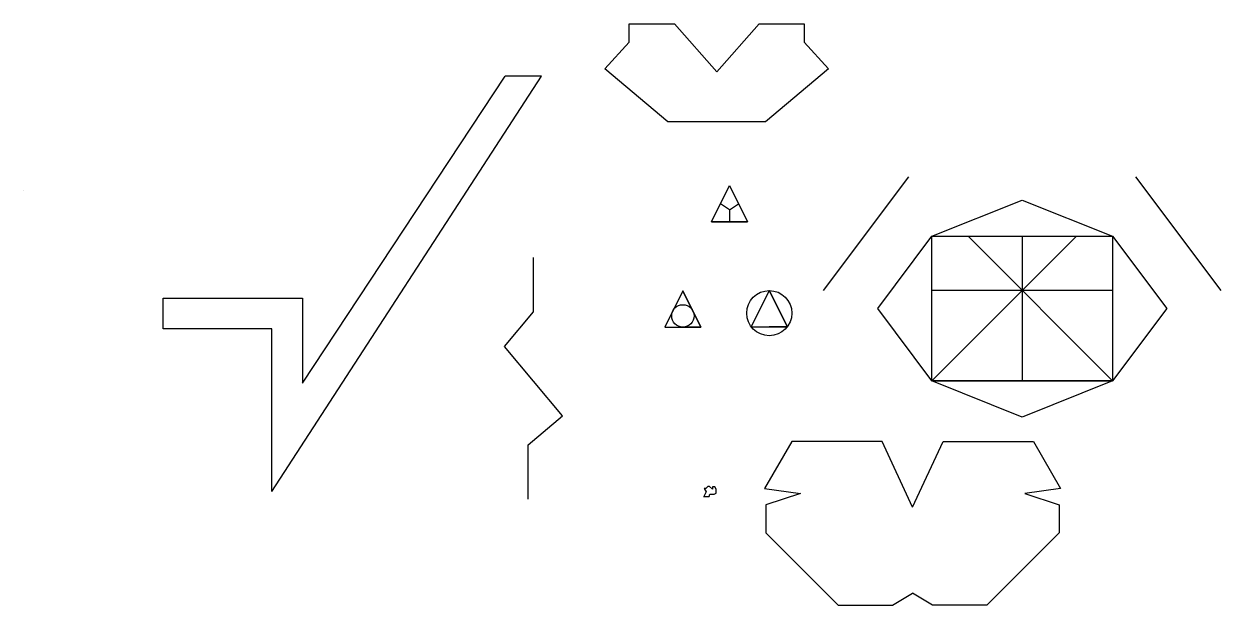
# Model space of a CAD drawing. Header units: millimetres. Extents: x -402 to 260, y -54 to 268.
import ezdxf

# ---------------------------------------------------------------- set-up
doc = ezdxf.new("R2010")
doc.units = ezdxf.units.MM

msp = doc.modelspace()

# ---------------------------------------------------------------- linework, layer by layer
for p, q in [((-67.52, 257.5), (-67.52, 267.5)), ((-67.52, 267.5), (-42.52, 267.5)), ((-42.52, 267.5), (-19.08, 241.03)), ((-19.08, 241.03), (4.37, 267.5)), ((4.37, 267.5), (29.37, 267.5)), ((29.37, 267.5), (29.37, 257.5)), ((-80.9, 242.64), (-67.52, 257.5)), ((29.37, 257.5), (42.75, 242.64)), ((-265.34, 8.84), (-116.1, 238.64)), ((-248.34, 68.84), (-136.1, 238.64)), ((-116.1, 238.64), (-136.1, 238.64)), ((-46.05, 213.39), (-80.9, 242.64)), ((42.75, 242.64), (7.89, 213.39)), ((7.89, 213.39), (-46.05, 213.39)), ((40, 120), (87.14, 182.86)), ((260, 120), (212.86, 182.86)), ((-402.42, 175.51), (-402.42, 175.51)), ((-21.99, 158.03), (-11.99, 178.03)), ((-11.99, 178.03), (-1.99, 158.03)), ((-11.99, 164.7), (-16.99, 168.03)), ((-11.99, 164.7), (-6.99, 168.03)), ((100, 150), (150, 170)), ((150, 170), (200, 150)), ((-11.99, 164.7), (-11.99, 158.03)), ((-21.99, 158.03), (-1.99, 158.03)), ((-11.99, 158.03), (-21.99, 158.03)), ((-1.99, 158.03), (-11.99, 158.03)), ((70, 110), (100, 150)), ((100, 70), (100, 150)), ((100, 150), (200, 150)), ((100, 70), (180, 150)), ((200, 70), (120, 150)), ((150, 150), (150, 70)), ((200, 150), (200, 70)), ((200, 150), (230, 110)), ((-120.42, 108.2), (-120.42, 138.2)), ((-37.82, 119.8), (-47.82, 99.8)), ((-37.82, 119.8), (-27.82, 99.8)), ((-27.82, 99.8), (-37.82, 119.8)), ((10, 120), (0, 100)), ((10, 120), (20, 100)), ((20, 100), (10, 120)), ((200, 120), (100, 120)), ((-325.34, 98.84), (-325.34, 115.84)), ((-325.34, 115.84), (-248.34, 115.84)), ((-248.34, 115.84), (-248.34, 68.84)), ((-136.49, 89.05), (-120.42, 108.2)), ((-32.56, 109.23), (-32.54, 109.24)), ((100, 70), (70, 110)), ((230, 110), (200, 70)), ((-47.82, 99.8), (-27.82, 99.8)), ((-27.82, 99.8), (-37.82, 99.8)), ((0, 100), (20, 100)), ((20, 100), (10, 100)), ((-265.34, 98.84), (-325.34, 98.84)), ((-265.34, 8.84), (-265.34, 98.84)), ((-104.35, 50.74), (-136.49, 89.05)), ((100, 70), (200, 70)), ((200, 70), (100, 70)), ((100, 70), (100, 70)), ((150, 50), (100, 70)), ((200, 70), (150, 50)), ((-123.5, 34.67), (-104.35, 50.74)), ((-123.5, 4.67), (-123.5, 34.67)), ((22.4, 36.47), (7.39, 10.49)), ((72.4, 36.46), (22.4, 36.47)), ((89.3, 0.21), (72.4, 36.46)), ((89.29, 0.21), (106.2, 36.46)), ((106.2, 36.46), (156.2, 36.46)), ((156.2, 36.46), (171.2, 10.48)), ((-24.92, 8.56), (-26.27, 6.07)), ((-25.07, 10.55), (-26.07, 10.55)), ((-26.07, 10.55), (-24.92, 8.56)), ((-24.01, 11.61), (-25.07, 10.55)), ((-23.01, 11.61), (-24.01, 11.61)), ((-23.27, 6.07), (-22.87, 7.27)), ((-21.45, 10.06), (-23.01, 11.61)), ((-22.87, 7.27), (-20.57, 7.27)), ((-20.15, 11.46), (-21.45, 11.46)), ((-21.45, 11.46), (-21.45, 10.06)), ((-20.57, 7.27), (-19.35, 7.97)), ((-19.35, 10.07), (-20.15, 11.46)), ((-19.35, 7.97), (-19.35, 10.07)), ((7.39, 10.49), (27.2, 7.71)), ((27.2, 7.71), (8.18, 1.53)), ((171.2, 10.48), (151.39, 7.7)), ((151.39, 7.7), (170.42, 1.52)), ((-26.37, 6.07), (-26.27, 6.07)), ((-26.37, 6.07), (-23.27, 6.07)), ((8.18, 1.53), (8.17, -13.97)), ((170.42, 1.52), (170.42, -13.98)), ((8.17, -13.97), (48.19, -54)), ((170.42, -13.98), (130.39, -54.01)), ((78.19, -54), (89.29, -47.42)), ((100.39, -54.01), (89.29, -47.42)), ((48.19, -54), (78.19, -54)), ((130.39, -54.01), (100.39, -54.01))]:
    msp.add_line(p, q)
for centre, radius in [((10, 107.5), 12.5), ((-37.82, 105.98), 6.18)]:
    msp.add_circle(centre, radius)
msp.add_arc((-43.92, 107.59), 7.105427357601002e-15, 13.88552, 0)

doc.saveas('drawing.dxf')
